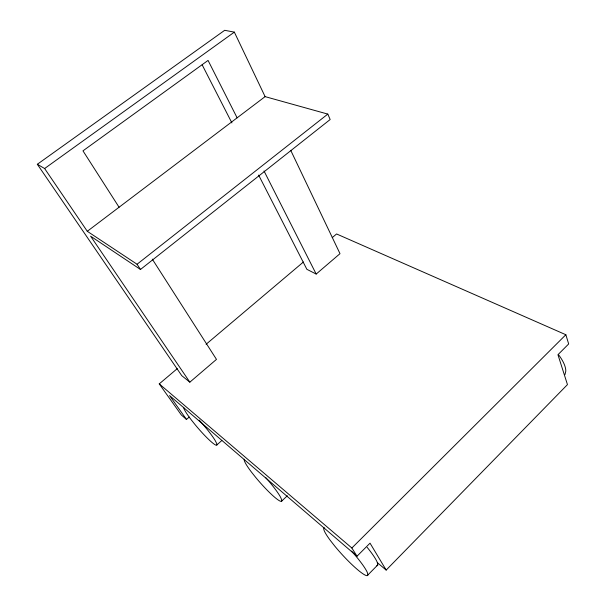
<?xml version="1.0" encoding="UTF-8"?>
<svg xmlns="http://www.w3.org/2000/svg" width="606" height="606" viewBox="0 0 606 606"><rect width="100%" height="100%" fill="white"/><g stroke="black" fill="none" stroke-linecap="round" stroke-linejoin="round"><path stroke-width="0.91" d="M564.989 374.576L565.807 371.039A29.33 12.234 43.1 0 0 558.793 355.071M377.333 562.633L386.173 570.079L567.458 384.605L557.944 354.715L568.67 343.958L565.852 334.732L336.58 233.961L332.255 237.62M324.339 527.788A32.27 4.659 47.4 0 0 330.338 540.461L334.785 546.127A32.27 4.659 47.4 0 0 367.918 574.935L377.796 564.898L377.296 562.436A32.118 5.083 47.2 0 0 367.168 547.354M189.224 417.057L186.474 419.45L169.544 395.551L357.002 556.232L370.031 543.158L386.173 570.079M357.002 556.232L351.866 547.998L565.852 334.732M281.532 501.253L287.342 495.761M216.887 444.918L221.804 440.524M189.852 382.166L90.605 236.173L140.486 269.473L330.172 119.518L327.808 114.095L265.11 96.627L234.348 32.133L224.69 30.3L37.33 164.271L181.77 375.667L189.852 382.166L216.478 359.381L152.273 259.103M258.626 175.089L306.878 269.322L316.18 274.056L340.004 253.664L290.721 150.326M186.474 419.45L181.3 414.936L159.242 383.886L177.27 368.645M206.101 344.269L303.424 261.997M37.33 164.271L44.624 168.529L87.294 231.303L137.054 264.246L327.808 114.095M87.294 231.303L265.11 96.627M44.624 168.529L234.348 32.133M159.242 383.886L351.866 547.998M137.054 264.246L140.486 269.473M119.071 207.237L82.969 150.849L208.063 60.411L237.113 117.822M202.177 64.865L231.909 122.92M264.019 170.983L316.18 274.056M367.918 574.935L367.342 572.541A32.27 4.659 47.4 0 0 351.548 551.096M377.796 564.898A32.118 5.083 47.2 0 1 376.75 565.739M244.316 459.25A28.065 3.75 48.5 0 0 251.452 472.074L255.565 477.255A28.065 3.75 48.5 0 0 281.752 500.018L280.669 497.397A28.065 3.75 48.5 0 0 265.708 477.573M183.663 407.3A25.194 3.091 49.2 0 0 191.367 419.981L195.2 424.776A25.194 3.091 49.2 0 0 216.66 443.425L215.289 440.721A25.194 3.091 49.2 0 0 199.207 420.117"/></g></svg>
